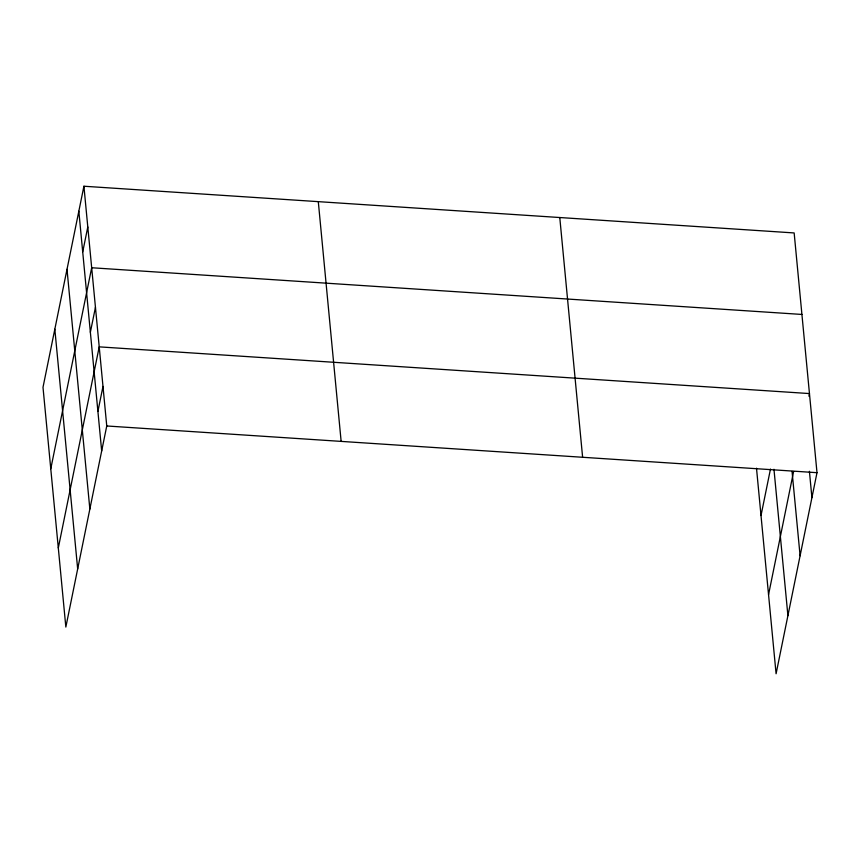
<?xml version="1.0" encoding="UTF-8"?>
<svg xmlns="http://www.w3.org/2000/svg" width="860" height="860" viewBox="0 0 860 860"><rect width="100%" height="100%" fill="white"/><g stroke="black" fill="none" stroke-linecap="round" stroke-linejoin="round"><path stroke-width="1.29" d="M83.915 186.233L43 387.312L65.844 627.058L106.758 425.979L83.915 186.233L794.156 232.942L817 472.688L776.086 673.767L756.499 468.206M82.71 251.958L87.795 226.986M50.772 468.829L91.676 267.75L801.918 314.448M90.364 332.272L95.449 307.3M58.308 547.949L99.212 346.86L809.464 393.568L808.927 396.202M97.911 411.392L102.985 386.419M761.014 515.538L770.474 469.044M768.55 594.658L793.608 471.484M106.758 425.979L817 472.688M809.411 471.28L811.915 497.65M792.049 471.377L800.101 555.775M773.968 469.281L787.911 615.653M559.774 217.526L582.618 457.273M318.297 201.649L341.14 441.395M78.83 211.205L101.673 450.952M67.005 269.32L89.849 509.066M54.825 329.197L77.669 568.944"/></g></svg>
